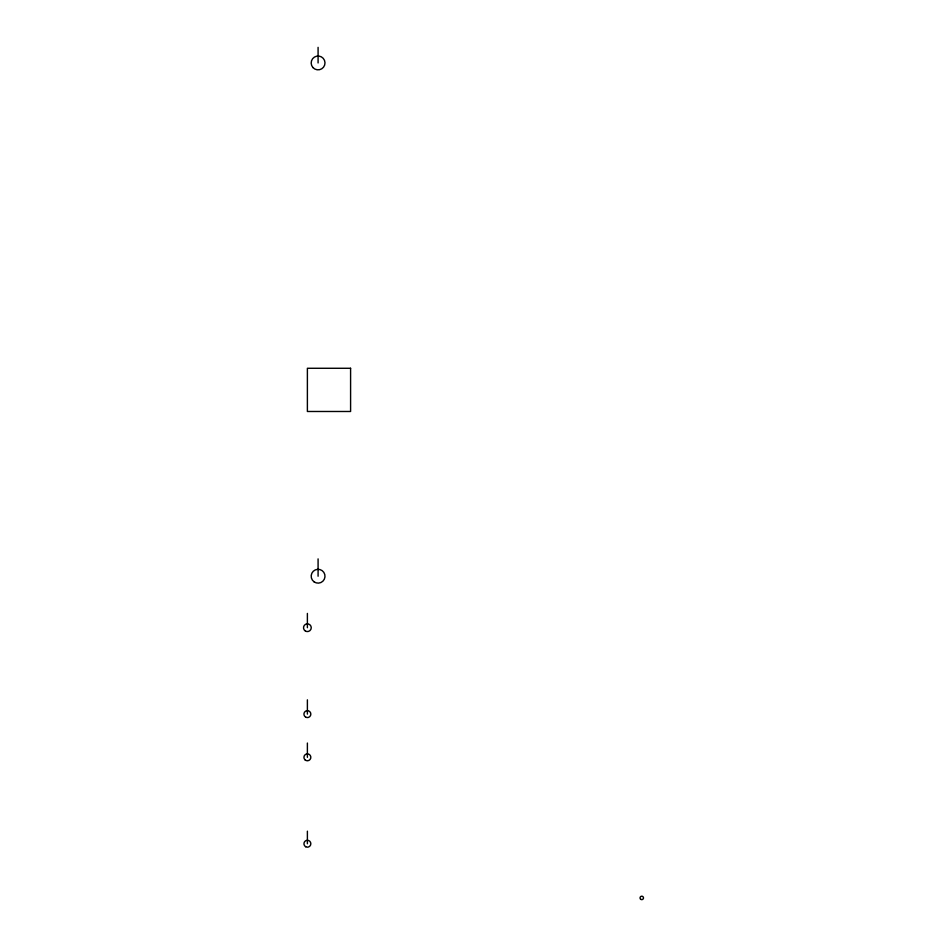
<?xml version="1.0" encoding="UTF-8"?>
<svg xmlns="http://www.w3.org/2000/svg" width="947" height="947" viewBox="0 0 947 947"><rect width="100%" height="100%" fill="white"/><g stroke="black" fill="none" stroke-linecap="round" stroke-linejoin="round"><path stroke-width="1.42" d="M318.085 47.35L318.085 62.952M318.085 558.896L318.085 576.226M307.384 613.419L307.384 627.707M307.384 699.833L307.384 714.121M307.384 743.04L307.384 757.328M307.384 831.17L307.384 843.741M350.591 368.276L307.384 368.276L307.384 411.483L350.591 411.483L350.591 368.276M640.598 899.188A1.728 1.728 0 0 0 643.451 898.301A1.728 1.728 0 0 0 641.249 896.276A1.728 1.728 0 0 0 640.598 899.188M305.656 846.725A3.457 3.457 0 0 0 310.841 843.741A3.457 3.457 0 0 0 305.656 840.747A3.457 3.457 0 0 0 305.656 846.725M304.934 759.766A3.457 3.457 0 0 0 310.723 758.216A3.457 3.457 0 0 0 306.485 753.99A3.457 3.457 0 0 0 304.934 759.766M312.948 67.568A6.913 6.913 0 0 0 324.655 65.083A6.913 6.913 0 0 0 316.653 56.181A6.913 6.913 0 0 0 312.948 67.568M305.443 631.069A3.883 3.883 0 0 0 311.255 627.707A3.883 3.883 0 0 0 305.443 624.357A3.883 3.883 0 0 0 305.443 631.069M305.656 717.116A3.457 3.457 0 0 0 310.841 714.121A3.457 3.457 0 0 0 305.656 711.126A3.457 3.457 0 0 0 305.656 717.116M314.025 581.813A6.913 6.913 0 0 0 324.963 576.948A6.913 6.913 0 0 0 315.28 569.905A6.913 6.913 0 0 0 314.025 581.813"/></g></svg>
